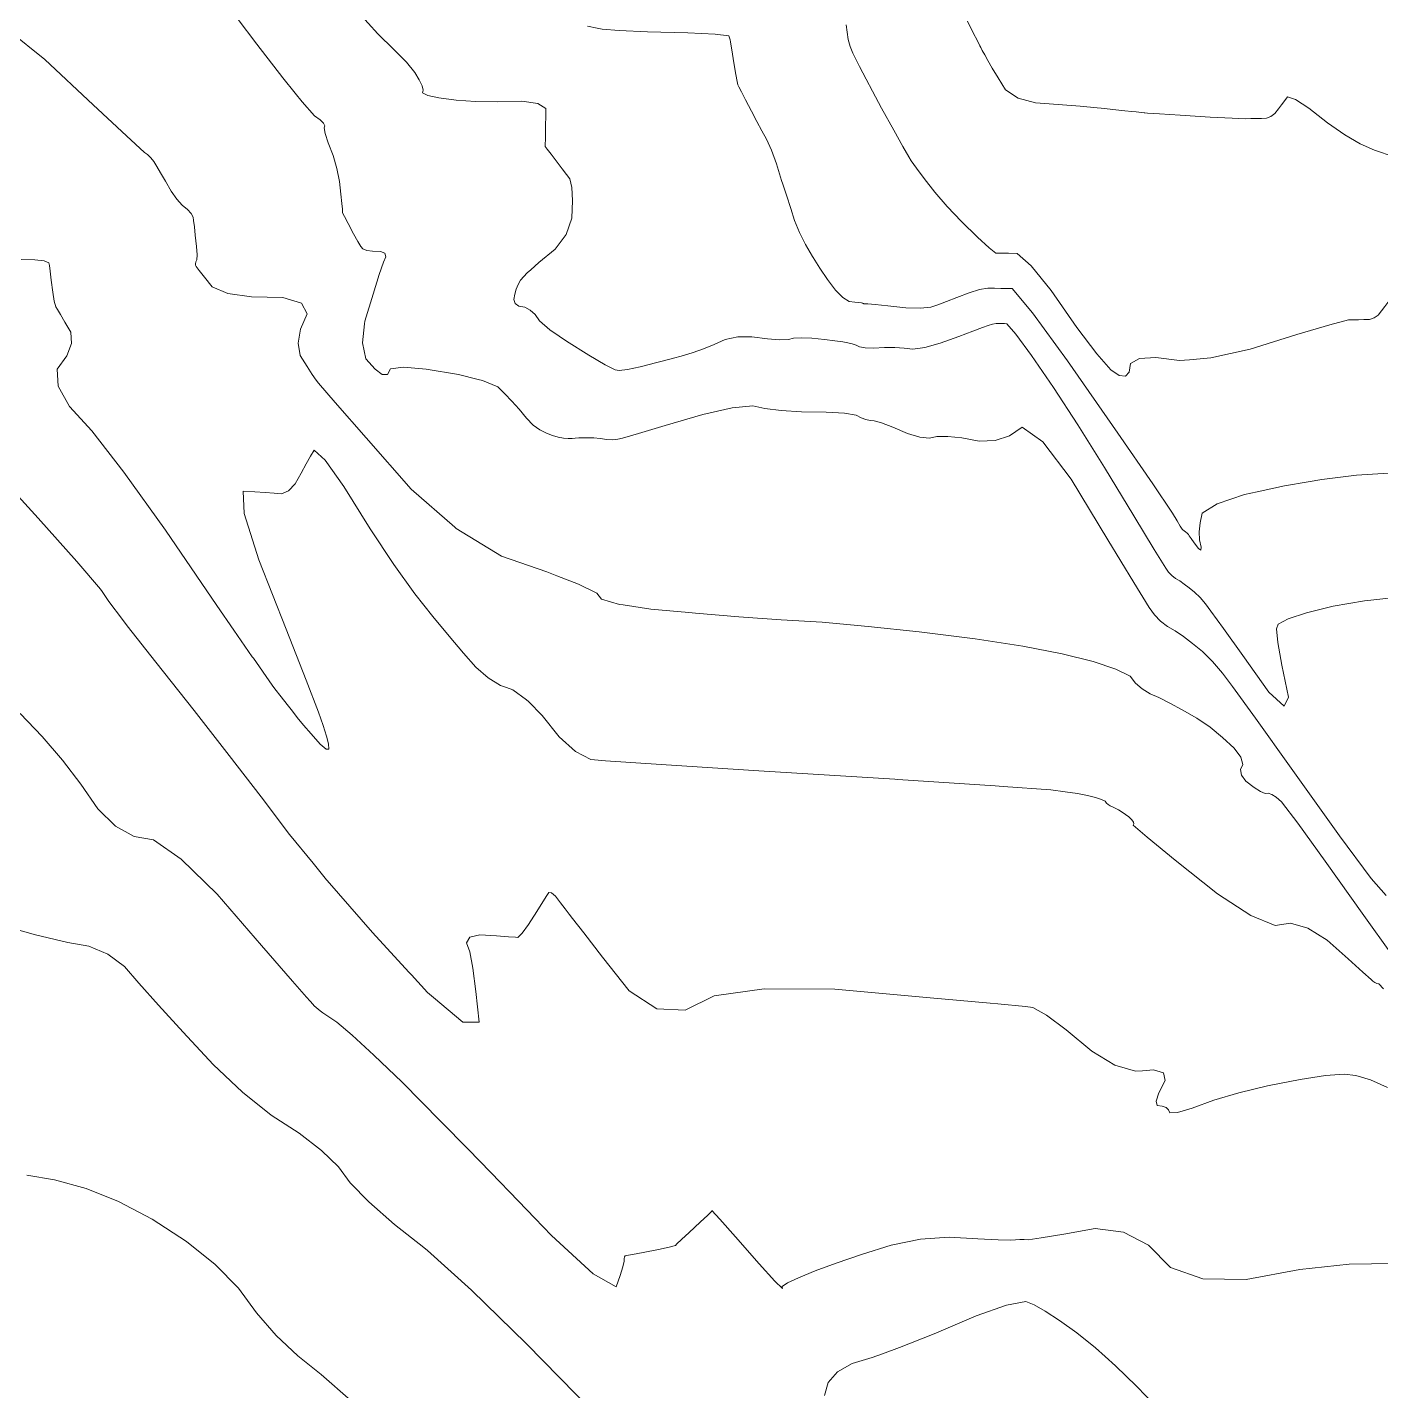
# Model space of a CAD drawing. Header units: inches. Extents: x 1337389 to 1347141, y 407035 to 414577.
# Drawn here: x 1346122.4 to 1346581, y 411759.8 to 412221.8 of the extents above; entities that cross this region are included whole.
import ezdxf

# ---------------------------------------------------------------- set-up
doc = ezdxf.new("R2010")
doc.units = ezdxf.units.IN
doc.header["$MEASUREMENT"] = 0
doc.layers.add('Topo', color=7, linetype='Continuous', lineweight=15, true_color=0x459900)

msp = doc.modelspace()

# ---------------------------------------------------------------- linework, layer by layer
at = {"layer": 'Topo'}
for p, q in [((1346494.231, 412193.4829, 975), (1346496.6451, 412193.2279, 975)), ((1346198.6299, 412008.4771, 945), (1346192.374, 412017.552, 945)), ((1346251.626, 411901.6821, 940), (1346252.5461, 411900.674, 940)), ((1346294.307, 411818.2849, 935), (1346288.7941, 411824.0202, 935))]:
    msp.add_line(p, q, dxfattribs=at)
for points, elevation in [([(1346213.12, 412199.4128), (1346208.9469, 412204.5869), (1346200.1101, 412216.0681), (1346193.538, 412224.8318), (1346189.2319, 412230.8798), (1346187.1921, 412234.2111), (1346183.476, 412238.7131), (1346178.0851, 412244.3849), (1346171.018, 412251.227), (1346161.6948, 412262.6989), (1346157.693, 412268.2631)], 955), ([(1346234.6241, 412226.7712), (1346241.1191, 412219.5118), (1346246.634, 412214.2681), (1346250.8201, 412209.9271), (1346253.6771, 412206.491), (1346255.2041, 412203.9579), (1346256.1523, 412201.9601), (1346256.521, 412200.4951), (1346256.3111, 412199.5639), (1346258.0959, 412198.6779), (1346261.8749, 412197.8349), (1346267.6478, 412197.037), (1346274.249, 412196.5869), (1346281.677, 412196.485), (1346289.933, 412196.732), (1346295.416, 412195.9709), (1346298.1279, 412194.202), (1346298.0691, 412191.4238), (1346298.0149, 412188.764), (1346297.9678, 412186.22), (1346297.9269, 412183.794), (1346297.899, 412182.1769), (1346297.884, 412181.3679), (1346298.5511, 412180.4851), (1346299.8872, 412178.7188), (1346301.8911, 412176.0711), (1346303.606, 412173.8111), (1346305.0299, 412171.94), (1346306.164, 412170.4569), (1346306.856, 412167.4868), (1346307.105, 412163.0281), (1346306.9119, 412157.082), (1346304.9521, 412151.603), (1346301.2241, 412146.5929), (1346295.7278, 412142.0499), (1346292.948, 412139.5629)], 960), ([(1346378.4052, 412168.567), (1346377.9788, 412169.8971), (1346376.2, 412175.4547), (1346374.4929, 412180.1111), (1346372.8561, 412183.865), (1346371.2909, 412186.717), (1346369.5878, 412189.8879), (1346367.7482, 412193.3768), (1346365.7701, 412197.185), (1346364.3499, 412199.927), (1346363.4869, 412201.6029), (1346363.1811, 412202.2129), (1346362.76, 412204.0061), (1346362.222, 412206.9831), (1346361.5691, 412211.1441), (1346361.098, 412214.169), (1346360.809, 412216.0592), (1346360.702, 412216.813), (1346360.554, 412217.535), (1346360.3651, 412218.225), (1346360.1349, 412218.8829), (1346355.425, 412219.4441), (1346346.237, 412219.9069), (1346332.5701, 412220.272), (1346322.8831, 412220.6601), (1346317.1751, 412221.0709), (1346315.4491, 412221.5049), (1346312.1851, 412222.1689)], 965), ([(1346399.815, 412222.5499), (1346400.1869, 412220.099), (1346400.568, 412217.6702), (1346401.1972, 412215.303), (1346402.0742, 412212.9969), (1346403.1979, 412210.7539), (1346404.3259, 412208.5311), (1346405.4559, 412206.3279), (1346406.5899, 412204.145), (1346408.7261, 412200.1729), (1346411.8669, 412194.4129), (1346416.0101, 412186.865), (1346419.065, 412181.3659), (1346421.0309, 412177.9181), (1346421.9079, 412176.5211), (1346423.6701, 412174.0561), (1346426.317, 412170.522), (1346429.849, 412165.9219), (1346434.035, 412161.0721), (1346438.873, 412155.9741), (1346444.365, 412150.6279), (1346448.2618, 412147.0601), (1346450.5633, 412145.2689), (1346451.2681, 412145.2571), (1346452.7029, 412145.232), (1346454.868, 412145.1931), (1346457.7621, 412145.1409), (1346462.582, 412140.9389), (1346469.3278, 412132.589), (1346477.9999, 412120.0901), (1346484.7319, 412111.1258), (1346489.526, 412105.6979), (1346492.381, 412103.805), (1346494.45, 412103.534), (1346495.7321, 412104.8842), (1346496.2281, 412107.8551), (1346499.2362, 412109.5051), (1346504.7559, 412109.8332), (1346512.787, 412108.8391), (1346516.1449, 412109.1471)], 970), ([(1346440.9659, 412223.7821), (1346442.9089, 412219.9049), (1346444.3011, 412217.134), (1346445.142, 412215.4698), (1346445.4311, 412214.913), (1346445.977, 412213.8979), (1346446.7789, 412212.4269), (1346447.8369, 412210.499), (1346449.374, 412207.89), (1346451.3899, 412204.598), (1346453.8839, 412200.624), (1346458.1021, 412197.797), (1346464.0431, 412196.1169), (1346471.7079, 412195.5829), (1346479.1281, 412194.9831), (1346484.8571, 412194.4529)], 975), ([(1346116.2339, 412220.5859), (1346128.2931, 412210.8031), (1346144.696, 412195.4489), (1346155.9759, 412184.9671), (1346162.1309, 412179.3571), (1346163.1638, 412178.6201), (1346164.189, 412177.584), (1346165.207, 412176.2489), (1346166.218, 412174.614), (1346167.541, 412172.407), (1346169.1761, 412169.626), (1346171.1227, 412166.2729), (1346173.0229, 412163.557), (1346174.8759, 412161.478), (1346176.6819, 412160.037), (1346177.9298, 412158.6841), (1346178.6209, 412157.421), (1346178.754, 412156.2459), (1346178.9811, 412154.1969), (1346179.3019, 412151.2759), (1346179.7179, 412147.48), (1346179.8873, 412144.7101), (1346179.811, 412142.9641), (1346179.489, 412142.243), (1346179.347, 412141.626), (1346179.3861, 412141.113), (1346179.6061, 412140.7039), (1346180.6238, 412139.3561), (1346182.4409, 412137.0679), (1346185.057, 412133.841), (1346190.345, 412131.6159), (1346198.3039, 412130.3949), (1346208.9339, 412130.1749), (1346215.2489, 412128.2769), (1346217.2489, 412124.6991), (1346214.933, 412119.4421), (1346214.1459, 412114.721), (1346214.8879, 412110.535), (1346217.158, 412106.8839), (1346218.9482, 412104.107), (1346220.256, 412102.2049), (1346221.0828, 412101.1758), (1346226.7259, 412094.6799), (1346237.1851, 412082.7161), (1346252.4591, 412065.286), (1346267.2289, 412052.36)], 950), ([(1346236.693, 412121.3139), (1346236.786, 412122.1499), (1346239.548, 412131.29), (1346241.649, 412137.975), (1346243.0909, 412142.2052), (1346243.874, 412143.981), (1346243.517, 412145.1828), (1346242.0212, 412145.8112), (1346239.3852, 412145.8658), (1346237.4122, 412146.169), (1346236.1018, 412146.7199), (1346235.4529, 412147.52), (1346234.3958, 412149.218), (1346232.929, 412151.8139), (1346231.0541, 412155.308), (1346229.8141, 412157.6611), (1346229.2102, 412158.872), (1346229.2411, 412158.941), (1346229.2401, 412159.1851), (1346229.207, 412159.6041), (1346229.142, 412160.197), (1346228.945, 412162.053), (1346228.6159, 412165.174), (1346228.1542, 412169.5579), (1346227.289, 412173.933), (1346226.0192, 412178.2981), (1346224.3462, 412182.6541), (1346223.326, 412185.792), (1346222.9607, 412187.7108), (1346223.2499, 412188.4121), (1346222.803, 412189.3228), (1346221.621, 412190.4439), (1346219.702, 412191.7749), (1346215.4781, 412196.4889), (1346213.12, 412199.4128)], 955), ([(1346484.8571, 412194.4529), (1346486.304, 412194.3189), (1346493.2339, 412193.5881), (1346494.231, 412193.4829)], 975), ([(1346500.8429, 412192.786), (1346501.0729, 412192.7622), (1346501.982, 412192.665), (1346505.9741, 412192.396), (1346513.0502, 412191.9541), (1346523.209, 412191.338), (1346530.588, 412190.9439), (1346535.1859, 412190.7711), (1346537.004, 412190.8199), (1346538.7881, 412190.866), (1346540.5398, 412190.9101), (1346542.2579, 412190.951), (1346543.7918, 412191.494), (1346545.1429, 412192.539), (1346546.3099, 412194.0839), (1346547.4099, 412195.5391), (1346548.4421, 412196.9021), (1346549.407, 412198.1731), (1346552.15, 412197.3452), (1346556.672, 412194.417), (1346562.972, 412189.39), (1346568.762, 412185.3311), (1346574.0428, 412182.241), (1346578.815, 412180.1178), (1346585.5281, 412177.9051)], 975), ([(1346496.6451, 412193.2279), (1346498.157, 412193.0689), (1346500.8429, 412192.786)], 975), ([(1346383.9969, 412152.2431), (1346382.3329, 412156.2888), (1346381.045, 412160.314), (1346379.594, 412164.8502), (1346378.4052, 412168.567)], 965), ([(1346388.6679, 412143.7549), (1346388.458, 412144.084), (1346386.0391, 412148.1741), (1346383.9969, 412152.2431)], 965), ([(1346539.1072, 412064.3571), (1346534.803, 412063.4239), (1346525.5151, 412060.3571), (1346520.513, 412057.168), (1346519.796, 412053.8558), (1346519.49, 412050.826), (1346519.5961, 412048.0778), (1346520.1129, 412045.6109), (1346519.9891, 412044.6251), (1346519.222, 412045.1219), (1346517.8129, 412047.1001), (1346516.7759, 412048.5491), (1346516.1101, 412049.4691), (1346515.816, 412049.8599), (1346515.524, 412050.1989), (1346515.2341, 412050.4879), (1346514.9461, 412050.726), (1346514.68, 412050.928), (1346514.4361, 412051.093), (1346514.2131, 412051.2219), (1346514.0129, 412051.3782), (1346513.837, 412051.5619), (1346513.685, 412051.7732), (1346513.0629, 412052.779), (1346511.972, 412054.5791), (1346510.411, 412057.174), (1346503.709, 412067.063), (1346491.8661, 412084.248), (1346474.8819, 412108.728), (1346462.94, 412125.0599), (1346456.0421, 412133.2421), (1346454.1869, 412133.2751), (1346452.205, 412133.3109), (1346450.0969, 412133.3469), (1346447.8629, 412133.3851), (1346444.993, 412132.8748), (1346441.4861, 412131.8162), (1346437.3419, 412130.2089), (1346433.8087, 412128.857), (1346430.8869, 412127.762), (1346428.575, 412126.9211), (1346424.9779, 412126.5871), (1346420.0981, 412126.7572), (1346413.932, 412127.433), (1346409.629, 412127.8759), (1346407.188, 412128.086), (1346406.6079, 412128.062), (1346406.1672, 412128.0739), (1346405.8618, 412128.122), (1346405.695, 412128.206), (1346405.4941, 412128.2779), (1346405.2591, 412128.3381), (1346404.9899, 412128.387), (1346404.1669, 412128.4881), (1346402.7892, 412128.6398), (1346400.856, 412128.8439), (1346398.6729, 412130.196), (1346396.2409, 412132.697), (1346393.5591, 412136.3449), (1346390.965, 412140.141), (1346388.6679, 412143.7549)], 965), ([(1346179.604, 412036.162), (1346169.227, 412051.341), (1346155.103, 412071.0592), (1346144.267, 412085.0259), (1346136.7181, 412093.2441), (1346132.787, 412100.2221), (1346132.4741, 412105.9602), (1346135.778, 412110.459), (1346137.3171, 412114.613), (1346137.089, 412118.4219), (1346135.095, 412121.8861), (1346133.5849, 412124.477), (1346132.5601, 412126.1967), (1346132.0191, 412127.043), (1346131.496, 412128.9808), (1346130.989, 412132.009), (1346130.5001, 412136.1279), (1346130.127, 412139.1609), (1346129.8711, 412141.1098), (1346129.731, 412141.9728), (1346128.087, 412142.597), (1346124.9391, 412142.9821), (1346120.2881, 412143.1289)], 945), ([(1346292.948, 412139.5629), (1346291.8011, 412138.5361), (1346289.4422, 412136.0521), (1346288.653, 412134.596), (1346288.0189, 412133.02), (1346287.5402, 412131.326), (1346287.2169, 412129.5131), (1346287.6741, 412128.175), (1346288.9101, 412127.3141), (1346290.9251, 412126.9281), (1346292.7711, 412125.961), (1346294.4461, 412124.4111), (1346295.9501, 412122.2801), (1346299.489, 412119.275), (1346302.6429, 412117.08)], 960), ([(1346548.632, 412116.452), (1346552.563, 412117.6691), (1346563.6989, 412120.957), (1346570.097, 412122.6201), (1346571.7582, 412122.66), (1346573.4919, 412122.701), (1346575.298, 412122.7429), (1346577.176, 412122.7859), (1346578.795, 412123.2971), (1346580.1531, 412124.275), (1346581.251, 412125.7209), (1346582.329, 412127.1399), (1346583.3869, 412128.5312), (1346584.425, 412129.894), (1346586.542, 412130.1051), (1346589.737, 412129.1618), (1346594.0108, 412127.0671), (1346599.0961, 412124.562), (1346604.992, 412121.6501), (1346611.6979, 412118.328), (1346615.9403, 412118.093)], 970), ([(1346275.114, 412102.425), (1346268.509, 412104.078), (1346257.5529, 412105.9721), (1346249.8822, 412106.619), (1346245.4951, 412106.018), (1346244.392, 412104.1691), (1346242.6269, 412104.125), (1346240.2008, 412105.884), (1346237.1131, 412109.4471), (1346235.9748, 412114.8689), (1346236.693, 412121.3139)], 955), ([(1346302.6429, 412117.08), (1346305.062, 412115.397), (1346312.669, 412110.646), (1346318.189, 412107.415), (1346321.622, 412105.704), (1346322.9691, 412105.5131), (1346325.763, 412105.8599), (1346330.0049, 412106.746), (1346335.6951, 412108.1698), (1346340.6, 412109.4509), (1346344.7199, 412110.5902), (1346348.0539, 412111.5859), (1346351.5252, 412112.8119), (1346355.1319, 412114.2692), (1346358.8761, 412115.9563), (1346363.136, 412116.8419), (1346367.913, 412116.9268), (1346373.2081, 412116.2121), (1346377.3241, 412115.8921), (1346380.2619, 412115.9651), (1346382.0219, 412116.434), (1346384.657, 412116.5911), (1346388.168, 412116.439), (1346392.5539, 412115.9751), (1346396.0571, 412115.5612), (1346398.6759, 412115.196), (1346400.411, 412114.881), (1346401.9279, 412114.4899), (1346403.228, 412114.0251), (1346404.3089, 412113.4839), (1346406.2789, 412113.175), (1346409.1359, 412113.096), (1346412.881, 412113.248), (1346416.3511, 412113.243), (1346419.546, 412113.08), (1346422.4671, 412112.76), (1346426.5118, 412113.3091), (1346431.681, 412114.7271), (1346437.974, 412117.014), (1346442.7771, 412118.774), (1346446.09, 412120.008), (1346447.914, 412120.7159), (1346449.4579, 412121.1821), (1346450.7221, 412121.406), (1346451.7052, 412121.389), (1346452.633, 412121.3732), (1346453.5061, 412121.358), (1346454.3219, 412121.3429), (1346457.3591, 412117.7409), (1346462.616, 412110.552), (1346470.093, 412099.7749), (1346478.3649, 412087.1259), (1346487.433, 412072.603), (1346497.2968, 412056.207), (1346504.193, 412044.8308), (1346508.1221, 412038.476), (1346509.0839, 412037.1409), (1346510.1949, 412035.9789), (1346511.455, 412034.992), (1346512.8641, 412034.1779), (1346514.4101, 412033.134), (1346516.0919, 412031.8601), (1346517.911, 412030.3551), (1346519.743, 412028.5301), (1346521.589, 412026.384), (1346523.4481, 412023.9169), (1346527.6549, 412018.1051), (1346534.209, 412008.9481), (1346543.111, 411996.4461), (1346548.2882, 411991.7239), (1346549.7401, 411994.781), (1346547.467, 412005.617), (1346546.1251, 412013.352), (1346545.7149, 412017.987), (1346546.2369, 412019.5209), (1346549.603, 412021.3119), (1346555.8141, 412023.3581), (1346564.8699, 412025.6612), (1346575.475, 412027.4768), (1346578.69, 412027.8281)], 960), ([(1346516.1449, 412109.1471), (1346523.4319, 412109.8139), (1346536.6909, 412112.7569), (1346548.632, 412116.452)], 970), ([(1346582.794, 411927.6169), (1346577.7301, 411933.3779), (1346567.0001, 411947.771), (1346550.605, 411970.796), (1346538.533, 411987.66), (1346530.785, 411998.3641), (1346527.3611, 412002.908), (1346523.9622, 412006.861), (1346520.587, 412010.2221), (1346517.238, 412012.9929), (1346514.1399, 412015.3399), (1346511.293, 412017.263), (1346508.6981, 412018.762), (1346506.377, 412020.5811), (1346504.331, 412022.7189), (1346502.559, 412025.178), (1346497.2689, 412033.647), (1346488.4621, 412048.1269), (1346476.1349, 412068.616), (1346466.4809, 412081.3151), (1346459.498, 412086.224), (1346455.188, 412083.3421), (1346450.3402, 412081.7809), (1346444.9549, 412081.54), (1346439.0342, 412082.6201), (1346434.2559, 412083.1431), (1346430.621, 412083.1101), (1346428.129, 412082.5199), (1346424.8031, 412082.8478), (1346420.6419, 412084.0941), (1346415.6459, 412086.258), (1346411.8651, 412087.7179), (1346409.2989, 412088.4741), (1346407.9481, 412088.5269), (1346406.4781, 412088.8659), (1346404.8902, 412089.4903), (1346403.182, 412090.3999), (1346399.2572, 412091.0409), (1346393.1169, 412091.4139), (1346384.7602, 412091.5181), (1346377.821, 412091.9011), (1346372.3002, 412092.5611), (1346368.1972, 412093.4991), (1346361.1941, 412092.8501), (1346351.2919, 412090.6139), (1346338.4891, 412086.7901), (1346329.4261, 412084.1088), (1346324.1039, 412082.5699), (1346322.5221, 412082.1741), (1346320.7198, 412082.0159), (1346318.7011, 412082.096), (1346316.4621, 412082.414), (1346314.3979, 412082.618), (1346312.508, 412082.7081), (1346310.794, 412082.685), (1346309.2989, 412082.6231), (1346308.0241, 412082.524), (1346306.9701, 412082.3871), (1346305.6581, 412082.4061), (1346304.0908, 412082.5802), (1346302.2661, 412082.9081), (1346300.3259, 412083.475), (1346298.272, 412084.28), (1346296.1018, 412085.3219), (1346293.837, 412087.012), (1346291.476, 412089.3501), (1346289.019, 412092.336), (1346286.593, 412095.089), (1346284.1971, 412097.6091), (1346281.8309, 412099.897), (1346276.6023, 412102.053), (1346275.114, 412102.425)], 955), ([(1346107.8699, 412075.2711), (1346126.07, 412055.4579), (1346139.191, 412040.8191), (1346147.177, 412031.4151), (1346147.752, 412030.5739)], 940), ([(1346284.7889, 411998.029), (1346282.6729, 411998.7591), (1346278.5002, 412001.303), (1346274.3329, 412004.9499), (1346270.1701, 412009.7), (1346265.3389, 412015.4249), (1346259.8369, 412022.1239), (1346253.6659, 412029.7991), (1346246.5759, 412039.701), (1346238.5651, 412051.8319), (1346229.6351, 412066.1899), (1346223.2908, 412075.076), (1346219.5331, 412078.49), (1346218.361, 412076.431), (1346216.9018, 412073.846), (1346215.1549, 412070.734), (1346213.1221, 412067.0948), (1346210.925, 412064.7369), (1346208.5649, 412063.6599), (1346206.042, 412063.865), (1346203.019, 412064.098), (1346199.4982, 412064.3591), (1346195.479, 412064.6471), (1346195.908, 412056.9829), (1346200.787, 412041.368), (1346210.1141, 412017.8001), (1346216.864, 412000.5841), (1346221.0381, 411989.721), (1346222.6351, 411985.2089), (1346223.7593, 411981.6239), (1346224.4071, 411978.9659), (1346224.5818, 411977.234), (1346223.662, 411977.2168), (1346221.6471, 411978.9129), (1346218.537, 411982.3231), (1346215.9271, 411985.3118), (1346213.8182, 411987.877), (1346212.2079, 411990.0199), (1346210.4068, 411992.365), (1346208.415, 411994.9108), (1346206.2321, 411997.659), (1346205.378, 411998.873)], 945), ([(1346583.6621, 412070.643), (1346572.8051, 412069.9771), (1346561.0429, 412068.5511), (1346556.3469, 412067.741)], 965), ([(1346556.3469, 412067.741), (1346548.3751, 412066.3669), (1346539.1072, 412064.3571)], 965), ([(1346267.2289, 412052.36), (1346267.7509, 412051.9029), (1346283.062, 412042.5682), (1346298.3901, 412037.2818), (1346301.831, 412035.941)], 950), ([(1346192.374, 412017.552), (1346186.6381, 412025.8741), (1346179.604, 412036.162)], 945), ([(1346301.831, 412035.941), (1346309.143, 412033.093), (1346315.32, 412030.002), (1346316.9211, 412028.0081), (1346323.033, 412026.223), (1346324.288, 412026.0369)], 950), ([(1346147.752, 412030.5739), (1346150.028, 412027.245), (1346154.6481, 412021.144)], 940), ([(1346578.69, 412027.8281), (1346587.6291, 412028.805), (1346591.5031, 412029.0431)], 960), ([(1346324.288, 412026.0369), (1346333.6572, 412024.645), (1346346.581, 412023.4752)], 950), ([(1346346.581, 412023.4752), (1346348.7911, 412023.2749), (1346363.514, 412022.0699), (1346377.8271, 412021.032), (1346391.7279, 412020.16), (1346407.311, 412018.791), (1346424.574, 412016.924), (1346443.5179, 412014.561), (1346459.67, 412012.098), (1346473.0299, 412009.5348), (1346483.5971, 412006.8709), (1346491.271, 412004.325), (1346496.0511, 412001.8971), (1346497.9369, 411999.5859), (1346500.1979, 411997.606), (1346502.8349, 411995.9551), (1346505.8459, 411994.6349), (1346509.483, 411992.8191), (1346513.7439, 411990.5059), (1346518.6292, 411987.697), (1346523.1801, 411984.589), (1346527.3951, 411981.181), (1346531.2761, 411977.474), (1346533.5759, 411974.4249), (1346534.295, 411972.034), (1346533.433, 411970.3001), (1346533.7758, 411968.4159), (1346535.324, 411966.382), (1346538.0759, 411964.197), (1346540.241, 411962.788), (1346541.8181, 411962.1521), (1346542.8081, 411962.2921), (1346544.053, 411961.8641), (1346545.5511, 411960.868), (1346547.304, 411959.3051), (1346552.846, 411952.111), (1346562.177, 411939.2842), (1346575.297, 411920.826), (1346584.587, 411907.781)], 950), ([(1346154.6481, 412021.144), (1346156.273, 412018.9969), (1346165.9102, 412006.6721), (1346178.9409, 411990.2701), (1346190.8328, 411975.0701), (1346201.584, 411961.072), (1346211.1957, 411948.2762), (1346219.213, 411938.528)], 940), ([(1346205.378, 411998.873), (1346198.9729, 412007.9789), (1346198.6299, 412008.4771)], 945), ([(1346292.1879, 411993.326), (1346291.5719, 411993.946), (1346286.85, 411997.318), (1346284.7889, 411998.029)], 945), ([(1346416.375, 411966.989), (1346370.2341, 411969.8841), (1346337.215, 411972.001), (1346318.2579, 411973.2819), (1346313.3619, 411973.7251), (1346308.16, 411976.4331), (1346302.653, 411981.4051), (1346296.84, 411988.6409), (1346292.1879, 411993.326)], 945), ([(1346217.0199, 411893.142), (1346212.2439, 411898.606), (1346201.7651, 411910.6789), (1346186.7671, 411928.0129), (1346174.5752, 411939.9368), (1346165.188, 411946.4529), (1346158.6078, 411947.5602), (1346152.3131, 411951.0681), (1346146.301, 411956.978), (1346140.574, 411965.2898), (1346134.2831, 411973.4482), (1346127.4291, 411981.452), (1346120.011, 411989.3029)], 935), ([(1346453.0079, 411964.5621), (1346450.319, 411964.7589), (1346417.3143, 411966.9301), (1346416.375, 411966.989)], 945), ([(1346581.885, 411895.987), (1346580.305, 411897.6412), (1346579.6212, 411897.824), (1346578.9681, 411898.1321), (1346578.346, 411898.5671), (1346577.7542, 411899.1269), (1346574.9649, 411901.637), (1346569.9771, 411906.096), (1346562.791, 411912.5039), (1346556.276, 411916.5329), (1346550.431, 411918.184), (1346545.2559, 411917.454), (1346537.0119, 411920.7741), (1346525.697, 411928.1428), (1346511.3118, 411939.5601), (1346501.7961, 411947.3199), (1346497.1479, 411951.4221), (1346497.369, 411951.866), (1346497.1851, 411952.4788), (1346496.5949, 411953.2599), (1346495.6009, 411954.2097), (1346494.5201, 411955.0839), (1346493.354, 411955.88), (1346492.1019, 411956.6), (1346491.0101, 411957.1932), (1346490.0779, 411957.658), (1346489.3061, 411957.997), (1346488.63, 411958.4199), (1346488.0509, 411958.9271), (1346487.5671, 411959.5191), (1346486.3419, 411960.142), (1346484.376, 411960.7941), (1346481.667, 411961.477), (1346478.243, 411962.1339), (1346474.1041, 411962.7651), (1346469.249, 411963.3708), (1346453.0079, 411964.5621)], 945), ([(1346219.213, 411938.528), (1346223.7927, 411932.9581), (1346224.0262, 411932.6911)], 940), ([(1346224.0262, 411932.6911), (1346239.3741, 411915.119), (1346251.626, 411901.6821)], 940), ([(1346260.0032, 411893.0221), (1346269.9699, 411884.631), (1346275.4629, 411884.7359), (1346274.4199, 411895.075), (1346273.3591, 411902.9969), (1346272.2821, 411908.5029), (1346271.1879, 411911.5939), (1346272.343, 411913.5222), (1346275.7471, 411914.289), (1346281.4011, 411913.8942), (1346285.4249, 411913.6159), (1346287.8211, 411913.4549), (1346288.587, 411913.41), (1346290.0359, 411914.851), (1346292.1679, 411917.7781), (1346294.9811, 411922.19), (1346297.0661, 411925.4702), (1346298.422, 411927.6179), (1346299.05, 411928.633), (1346300.0351, 411928.556), (1346301.379, 411927.387), (1346303.081, 411925.125), (1346304.6029, 411923.1028), (1346305.9461, 411921.321), (1346307.1099, 411919.7777), (1346310.903, 411914.9212), (1346317.3231, 411906.7479), (1346326.371, 411895.2601), (1346335.683, 411889.2461), (1346345.2569, 411888.706), (1346355.0941, 411893.6412), (1346372.0131, 411896.0098), (1346396.0159, 411895.814), (1346427.102, 411893.0541), (1346448.653, 411891.1121), (1346451.221, 411890.872)], 940), ([(1346256.695, 411808.3519), (1346246.7991, 411816.144), (1346238.057, 411823.791), (1346231.7389, 411830.2921), (1346227.8452, 411835.648), (1346222.091, 411841.2561), (1346214.477, 411847.118), (1346205.004, 411853.233), (1346195.3069, 411860.964), (1346185.3859, 411870.313), (1346175.241, 411881.2788), (1346166.844, 411890.4769), (1346160.1951, 411897.9088), (1346155.2939, 411903.5729), (1346149.6419, 411907.7501), (1346143.2389, 411910.4401), (1346136.0849, 411911.6441), (1346125.213, 411914.2819), (1346110.623, 411918.3561)], 930), ([(1346252.5461, 411900.674), (1346257.94, 411894.7581), (1346260.0032, 411893.0221)], 940), ([(1346219.1391, 411890.7791), (1346218.2021, 411891.791), (1346217.0199, 411893.142)], 935), ([(1346222.556, 411887.8602), (1346221.627, 411888.5359), (1346219.6401, 411890.2371), (1346219.1391, 411890.7791)], 935), ([(1346451.221, 411890.872), (1346460.6689, 411889.9891), (1346463.1512, 411889.6841), (1346467.7079, 411887.056), (1346474.3401, 411882.105), (1346483.0479, 411874.8312), (1346490.8942, 411870.1449), (1346497.8801, 411868.0482), (1346500.224, 411868.236)], 940), ([(1346249.3592, 411864.3309), (1346239.8459, 411873.5201), (1346232.4749, 411880.31), (1346227.2479, 411884.7), (1346224.1632, 411886.691), (1346222.556, 411887.8602)], 935), ([(1346500.224, 411868.236), (1346504.0052, 411868.54), (1346507.3569, 411867.4841), (1346507.9337, 411864.8811), (1346505.737, 411860.73), (1346504.8431, 411857.913), (1346505.25, 411856.4268), (1346506.9591, 411856.2751), (1346508.2329, 411855.8079), (1346509.073, 411855.025), (1346509.4779, 411853.928), (1346512.1659, 411854.094), (1346517.1351, 411855.524), (1346524.3871, 411858.216), (1346532.8859, 411860.736), (1346542.6341, 411863.083), (1346553.6299, 411865.258), (1346562.2872, 411866.5691), (1346568.605, 411867.0151), (1346572.5827, 411866.598), (1346577.469, 411865.123), (1346583.2609, 411862.5919)], 940), ([(1346271.7271, 411841.664), (1346262.549, 411851.0818), (1346249.3592, 411864.3309)], 935), ([(1346288.7941, 411824.0202), (1346279.415, 411833.7751), (1346271.7271, 411841.664)], 935), ([(1346232.0361, 411756.5218), (1346221.9869, 411765.3359), (1346214.0411, 411771.5931), (1346206.7231, 411778.5429), (1346200.033, 411786.1869), (1346193.972, 411794.523), (1346186.0549, 411802.5881), (1346176.2828, 411810.383), (1346164.6558, 411817.9071), (1346153.327, 411823.899), (1346142.295, 411828.36), (1346131.562, 411831.289), (1346122.2441, 411832.8171)], 925), ([(1346585.4651, 411802.8761), (1346570.271, 411802.6929), (1346553.5601, 411800.89), (1346535.3311, 411797.4681), (1346520.715, 411797.6968), (1346509.7138, 411801.5771), (1346502.326, 411809.1088), (1346493.837, 411813.4959), (1346484.2461, 411814.739), (1346473.5529, 411812.838), (1346465.967, 411811.586), (1346461.4878, 411810.9831), (1346460.117, 411811.0288), (1346458.6822, 411811.0161), (1346457.1849, 411810.944), (1346455.6249, 411810.8142), (1346451.3741, 411810.9149), (1346444.4311, 411811.2491), (1346434.798, 411811.8141), (1346425.0271, 411811.1231), (1346415.1192, 411809.1769), (1346405.0718, 411805.975), (1346396.492, 411803.065), (1346389.3781, 411800.4468), (1346383.7311, 411798.1201), (1346379.9949, 411796.336), (1346378.17, 411795.0939), (1346378.2569, 411794.394), (1346375.6531, 411796.976), (1346370.3579, 411802.8399), (1346362.3731, 411811.9861), (1346357.021, 411817.991), (1346354.3029, 411820.8559), (1346354.22, 411820.58), (1346352.9221, 411819.253), (1346350.4101, 411816.8759), (1346346.683, 411813.447), (1346344.0361, 411811.0031), (1346342.4682, 411809.542), (1346341.9789, 411809.0651), (1346339.9129, 411808.423), (1346336.2719, 411807.6159), (1346331.054, 411806.6431), (1346327.4299, 411805.9629), (1346325.4, 411805.5771), (1346324.9631, 411805.4829), (1346324.6878, 411805.1329), (1346324.575, 411804.5249), (1346324.6231, 411803.659), (1346324.1919, 411801.776), (1346323.2809, 411798.8771), (1346321.89, 411794.9601), (1346314.115, 411799.471), (1346299.957, 411812.409), (1346294.307, 411818.2849)], 935), ([(1346334.8648, 411735.1941), (1346330.4268, 411738.0789), (1346313.9141, 411752.9399), (1346291.5221, 411775.7502), (1346272.8729, 411793.8869), (1346257.9652, 411807.3522), (1346256.695, 411808.3519)], 930), ([(1346487.5851, 411771.414), (1346484.3499, 411774.2911), (1346478.029, 411779.4), (1346472.1339, 411783.6189), (1346467.295, 411786.803), (1346463.51, 411788.9519), (1346460.78, 411790.0661), (1346454.2269, 411788.7988), (1346443.849, 411785.1501), (1346429.6479, 411779.1191), (1346417.9159, 411774.4219), (1346412.154, 411772.3291)], 930), ([(1346412.154, 411772.3291), (1346408.6541, 411771.0581), (1346401.8602, 411769.026), (1346396.8991, 411766.2078), (1346393.7721, 411762.604), (1346392.477, 411758.2131)], 930), ([(1346569.003, 411699.3801), (1346561.1331, 411698.866), (1346541.7778, 411697.465), (1346528.7791, 411696.6519), (1346522.1361, 411696.4268), (1346521.8491, 411696.791), (1346521.6221, 411701.1409), (1346521.4543, 411709.476), (1346521.345, 411721.798), (1346519.5179, 411732.2768), (1346515.9739, 411740.9151), (1346510.7109, 411747.7102), (1346504.8111, 411754.5377), (1346498.2729, 411761.3977), (1346491.0981, 411768.29), (1346487.5851, 411771.414)], 930)]:
    msp.add_lwpolyline(points, dxfattribs=dict(at, elevation=elevation))

doc.saveas('drawing.dxf')
